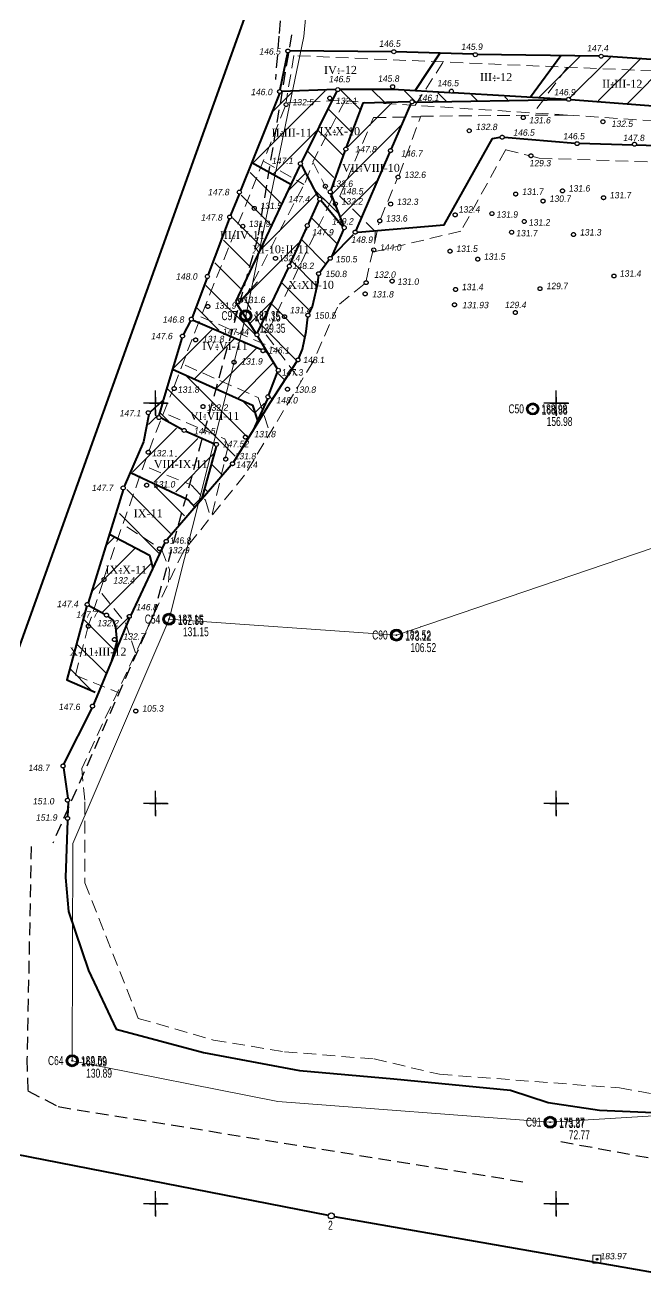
# Model space of a CAD drawing. Header units: millimetres. Extents: x 3232994 to 6468300, y 5635141 to 11269398.
# Drawn here: x 3233335 to 3233645, y 5635162 to 5635789 of the extents above; entities that cross this region are included whole.
import ezdxf
from ezdxf.enums import TextEntityAlignment as Align

# ---------------------------------------------------------------- set-up
doc = ezdxf.new("R2010")
doc.units = ezdxf.units.MM
doc.header["$LTSCALE"] = 2
doc.header["$PDMODE"] = 32
doc.header["$PDSIZE"] = 0.3
doc.linetypes.add('DASHED2', pattern=[9.524999999999999, 6.35, -3.175])
doc.linetypes.add('HIDDEN2', pattern=[4.762499999999999, 3.175, -1.5875])
for name, color, linetype in [('REGION_OBJ', 7, 'Continuous'), ('вдб', 7, 'Continuous'), ('ВЫСОТЫ', 7, 'Continuous'), ('Гірничий відвід', 7, 'Continuous'), ('ИМЕНА', 7, 'Continuous'), ('Контур запасів', 7, 'Continuous'), ('кресты', 7, 'Continuous'), ('н.доб.бровка', 7, 'Continuous'), ('ндб', 7, 'Continuous'), ('ОШИБКИ', 7, 'Continuous'), ('ПИКЕТЫ', 7, 'Continuous'), ('ПРОМЫШЛЕННЫЕ', 7, 'Continuous'), ('ПУНКТЫ', 7, 'Continuous'), ('РЕЛЬЕФ', 7, 'Continuous'), ('ТОКА_СТ', 1, 'Continuous')]:
    doc.layers.add(name, color=color, linetype=linetype)
doc.layers.add('вр.бровка', color=7, linetype='Continuous', lineweight=40)
doc.layers.add('н.бровка', color=7, linetype='HIDDEN2', lineweight=20)
doc.styles.add('grad', font='grad.shx')
doc.styles.add('universw', font='universw.shx', dxfattribs={"oblique": 10})
doc.styles.add('user', font='symeteo.shx', dxfattribs={"height": 2.5})

# ---------------------------------------------------------------- blocks, each defined once
blk = doc.blocks.new('piket')
at = {"layer": 'ПИКЕТЫ', "linetype": 'Continuous'}
h = blk.add_hatch(color=7, dxfattribs=at)
edge = h.paths.add_edge_path()
edge.add_arc((0, 0), 0.3, 0, 360)
at = {"layer": 'ПИКЕТЫ', "color": 7, "linetype": 'Continuous'}
blk.add_circle((0, 0), 0.3, dxfattribs=at)
at = {"layer": 'ВЫСОТЫ', "style": 'universw', "oblique": 6}
blk.add_attdef('H', (1.878690616227686, -0.2266669999808073), '', height=2, dxfattribs=at)
at = {"layer": 'ИМЕНА', "style": 'universw', "oblique": 10}
blk.add_attdef('NAME', text='', height=2, dxfattribs=at).set_placement((0, 2.372062510810792), align=Align.CENTER)
at = {"layer": 'ТОКА_СТ', "style": 'universw', "oblique": 6, "flags": 1}
blk.add_attdef('POINT', text='', height=2, dxfattribs=at).set_placement((0, -2.787347676232457), align=Align.CENTER)
blk = doc.blocks.new('89_1')
h = blk.add_hatch(color=256)
h.paths.add_polyline_path([(-1.5, 0, 1), (1.5, 0, 1)])
h.paths.add_polyline_path([(1.1, 0, -1), (-1.1, 0, -1)], flags=16)
h.paths.add_polyline_path([(0.06219509384926566, 0, -1), (-0.06219509384926566, 0, -1)], flags=0)
for radius in [1.5, 1.1, 0.06219509384926566]:
    blk.add_circle((0, 0), radius)
at = {"color": 7, "linetype": 'Continuous', "style": 'user', "flags": 8}
blk.add_attdef('ddddd', (2.533005898833453, -1.136397414355253), '', height=2.5, dxfattribs=at)
at = {"color": 7, "linetype": 'Continuous', "style": 'grad', "oblique": 10, "width": 0.7}
for tag, p in [('P37', (6.481768247015047, 0.1634773770626978)), ('P4', (6.45010695508315, -2.939076767124341))]:
    blk.add_attdef(tag, text='', height=2.5, dxfattribs=at).set_placement(p, align=Align.CENTER)
blk = doc.blocks.new('POINTINV')
at = {"layer": 'ПУНКТЫ', "color": 0, "linetype": 'Continuous'}
blk.add_point((0, 0), dxfattribs=at)
at = {"layer": 'ВЫСОТЫ', "color": 0, "style": 'grad', "width": 0.7}
blk.add_attdef('POINT_H', (1.6, -0.8), '', height=1.65, dxfattribs=at)
at = {"layer": 'ИМЕНА', "color": 0, "style": 'grad', "width": 0.7}
blk.add_attdef('POINT_NAM', text='', height=1.65, dxfattribs=at).set_placement((-1.6, -0.8), align=Align.RIGHT)
at = {"layer": 'ОШИБКИ', "color": 0, "linetype": 'Continuous', "style": 'grad', "width": 0.7, "flags": 1}
blk.add_attdef('POINT_MX', text='', height=1.65, dxfattribs=at).set_placement((-4.2077, 4.453385), align=Align.RIGHT)
blk.add_attdef('POINT_MY', (2.8923, 4.253385), '', height=1.65, dxfattribs=at)

msp = doc.modelspace()

# ---------------------------------------------------------------- linework, layer by layer
for p, q in [((3233591.611219504, 5635752.874472731), (3233611.951230231, 5635773.214483457)), ((3233606.591734916, 5635752.13953993), (3233627.179889779, 5635772.727694793)), ((3233621.121964776, 5635750.954321578), (3233641.957040518, 5635771.78939732)), ((3233635.647458971, 5635749.764367562), (3233656.734191257, 5635770.851099847)), ((3233492.548930474, 5635756.381162113), (3233502.004430681, 5635746.925661905)), ((3233508.264378686, 5635756.381162114), (3233514.499911689, 5635750.14562911)), ((3233524.308417427, 5635756.052571584), (3233529.871837894, 5635750.489151117)), ((3233541.025620258, 5635755.050816964), (3233545.243764097, 5635750.832673126)), ((3233557.74282309, 5635754.049062344), (3233560.6156903, 5635751.176195134)), ((3233496.099189236, 5635728.081959415), (3233517.972195961, 5635749.95496614)), ((3233574.460025921, 5635753.047307724), (3233575.987616504, 5635751.519717142)), ((3233486.499324147, 5635746.715320229), (3233497.844251906, 5635735.370392468)), ((3233481.216946011, 5635736.282250151), (3233493.597214698, 5635723.901981465)), ((3233488.169772156, 5635704.437094123), (3233522.8098218, 5635739.077143768)), ((3233475.934567877, 5635725.849180074), (3233489.109748113, 5635712.673999839)), ((3233466.925566902, 5635706.766061188), (3233474.809139404, 5635714.649633691)), ((3233492.646677631, 5635693.198551388), (3233510.561015151, 5635711.112888907)), ((3233452.902787771, 5635677.027833845), (3233480.26776868, 5635704.392814754)), ((3233480.274773288, 5635705.793526451), (3233484.622281529, 5635701.446018211)), ((3233483.687678724, 5635702.380621015), (3233491.031495833, 5635695.036803906)), ((3233478.188170872, 5635692.164680655), (3233490.404201327, 5635679.9486502)), ((3233440.957027392, 5635649.366625254), (3233471.623894947, 5635680.033492809)), ((3233473.210670283, 5635681.426733032), (3233484.96911668, 5635669.668286636)), ((3233468.214452435, 5635670.707502669), (3233480.622733325, 5635658.299221778)), ((3233463.218234588, 5635659.988272304), (3233477.175199784, 5635646.031307108)), ((3233447.114271223, 5635639.808420872), (3233458.07606591, 5635650.77021556)), ((3233458.222016741, 5635649.26904194), (3233474.491578335, 5635632.999480344)), ((3233408.980453739, 5635617.390051601), (3233428.460036037, 5635636.869633898)), ((3233453.225798893, 5635638.549811576), (3233470.653109646, 5635621.122500822)), ((3233419.450172154, 5635612.144321804), (3233439.374471954, 5635632.068621604)), ((3233430.352564124, 5635607.331265562), (3233450.288907872, 5635627.267609309)), ((3233441.254956094, 5635602.51820932), (3233458.651511948, 5635619.914765174)), ((3233445.827875937, 5635583.085941684), (3233414.940949913, 5635613.972867708)), ((3233461.235393337, 5635614.824768919), (3233464.423798639, 5635611.636363617)), ((3233439.742897707, 5635573.455471702), (3233405.85942147, 5635607.33894794)), ((3233456.630624399, 5635603.714089645), (3233458.194487632, 5635602.150226412)), ((3233449.181382281, 5635595.447883552), (3233444.212131939, 5635600.417133894)), ((3233449.940741024, 5635595.488546038), (3233454.42278728, 5635599.970592294)), ((3233406.522593412, 5635590.960327785), (3233402.32450964, 5635595.158411557)), ((3233433.256130362, 5635564.226790835), (3233428.025492375, 5635569.457428822)), ((3233426.101134079, 5635555.666338907), (3233424.614854075, 5635557.15261891)), ((3233375.365011716, 5635528.770540837), (3233379.750775901, 5635533.156305021)), ((3233368.397637682, 5635506.08771859), (3233390.036246069, 5635527.726326977)), ((3233373.538192357, 5635495.512825053), (3233398.026881546, 5635520.001514242)), ((3233380.450859256, 5635486.71004374), (3233386.942686588, 5635493.201871072)), ((3233380.271352374, 5635478.672812753), (3233381.35246911, 5635479.753929489))]:
    msp.add_line(p, q)
at = {"color": 7}
for p, q in [((3233448.629508552, 5635719.900899261), (3233484.79950112, 5635756.070891829)), ((3233458.463149338, 5635745.449988258), (3233468.336036639, 5635755.322875559)), ((3233458.801796219, 5635714.357738717), (3233480.304873987, 5635735.860816484)), ((3233447.238480947, 5635715.256646475), (3233462.765602075, 5635699.729525345)), ((3233442.825439768, 5635703.954239441), (3233457.673571439, 5635689.10610777)), ((3233438.41239859, 5635692.651832408), (3233452.581540802, 5635678.482690195)), ((3233433.999357411, 5635681.349425375), (3233447.489510166, 5635667.85927262)), ((3233429.586316232, 5635670.047018342), (3233442.397479529, 5635657.235855045)), ((3233425.173275054, 5635658.744611309), (3233449.549607596, 5635634.368278766)), ((3233420.760233874, 5635647.442204276), (3233431.729034766, 5635636.473403385)), ((3233396.590749556, 5635589.284899207), (3233401.100213804, 5635593.794363455)), ((3233388.473502227, 5635565.452203665), (3233410.521603372, 5635587.50030481)), ((3233399.309789448, 5635560.573042674), (3233421.118719066, 5635582.381972292)), ((3233410.146076668, 5635555.693881682), (3233429.400045705, 5635574.947850719)), ((3233385.709591951, 5635556.769260503), (3233407.550801434, 5635534.928051022)), ((3233399.394819626, 5635558.799481042), (3233414.586927579, 5635543.607373089)), ((3233419.321941693, 5635549.154298496), (3233422.676424818, 5635552.50878162)), ((3233382.004746862, 5635544.758657381), (3233401.758024408, 5635525.005379834)), ((3233364.031010482, 5635492.012876807), (3233379.382522251, 5635476.661365038)), ((3233360.661883896, 5635479.666555182), (3233375.337712171, 5635464.990726907)), ((3233357.29275731, 5635467.320233556), (3233367.962590183, 5635456.650400683))]:
    msp.add_line(p, q, dxfattribs=at)
at = {"color": 2}
msp.add_line((3233442.48, 5635651.19), (3233450.984958054, 5635660.611971165), dxfattribs=at)
at = {"color": 2, "linetype": 'HIDDEN2'}
for points in [[(3233602.375648825, 5635231.021410869), (3233766.66577552, 5635200.8624151), (3233779.211302971, 5635204.655408761), (3233787.47167013, 5635209.706130807), (3233795.1493393, 5635216.019922859), (3233804.272374034, 5635226.085088466), (3233869.012179798, 5635336.621853119), (3233896.094089394, 5635420.272475644), (3233922.338257739, 5635666.601840856), (3233987.105051456, 5635841.68919779), (3233945.425091658, 5636045.669291609), (3233869.24410299, 5636201.063403237), (3233677.161131218, 5636164.927100517), (3233523.852669416, 5636171.205318596), (3233479.299935165, 5636035.139182699), (3233471.270768696, 5635904.960177145), (3233461.688583841, 5635783.25453514), (3233459.871129666, 5635761.663494068)], [(3233467.943593072, 5635784.061265829), (3233451.107125312, 5635682.927973899), (3233398.989070977, 5635494.140517022), (3233348.713397142, 5635380.09430958)], [(3233337.965527757, 5635378.53886696), (3233335.874245264, 5635272.377999993), (3233336.287877748, 5635256.37028476), (3233351.489323128, 5635248.474483618), (3233583.973538398, 5635210.893532705)]]:
    msp.add_lwpolyline(points, dxfattribs=at)
at = {"color": 7, "linetype": 'Continuous', "lineweight": 40}
for points in [[(3233527.059768652, 5635750.60310835), (3233503.548958563, 5635749.791139769), (3233495.263001529, 5635727.891530455)], [(3233494.57878506, 5635726.024586761), (3233487.599672725, 5635706.435282679)], [(3233472.169383043, 5635718.670974133), (3233440.000236942, 5635650.649578448)], [(3233448.17642983, 5635720.228371582), (3233467.663571038, 5635709.457526562)], [(3233487.629975804, 5635704.547686), (3233493.897124384, 5635688.595985461)], [(3233482.803785649, 5635701.224257729), (3233493.457881724, 5635688.3544012)], [(3233439.921949537, 5635650.484040373), (3233450.057930493, 5635634.882915499)], [(3233418.810835556, 5635641.500963342), (3233452.945537025, 5635626.778442127)], [(3233454.668507323, 5635625.877095235), (3233456.183895055, 5635624.943587757)], [(3233408.600134614, 5635617.004615747), (3233448.522145086, 5635598.939485784), (3233450.961104914, 5635591.237813721)], [(3233403.860197671, 5635601.171433544), (3233401.644921552, 5635593.771573411)], [(3233402.732609387, 5635592.739068443), (3233413.447224651, 5635586.784503689)], [(3233415.261302234, 5635585.906524193), (3233429.465990719, 5635579.702001187)], [(3233387.548169748, 5635565.368944706), (3233416.228167537, 5635551.904016363), (3233419.769700653, 5635547.79750827)], [(3233377.144775144, 5635534.584340176), (3233397.11878617, 5635524.099513465), (3233398.681013334, 5635517.518693864)]]:
    msp.add_lwpolyline(points, dxfattribs=at)
at = {"color": 7, "linetype": 'HIDDEN2', "lineweight": 20}
for points in [[(3233509.550031439, 5635680.65911945), (3233509.637416944, 5635685.809475756), (3233492.139551767, 5635703.426861926), (3233508.826457878, 5635742.653193462), (3233532.405157986, 5635743.052713903)], [(3233453.962949378, 5635720.813685493), (3233474.152473586, 5635709.282912366)], [(3233474.830934364, 5635710.237833748), (3233478.50997266, 5635719.899076827)], [(3233473.542947157, 5635708.110038416), (3233445.241263187, 5635653.650861048)], [(3233444.480612754, 5635652.187188538), (3233454.922662384, 5635634.887019848)], [(3233422.696107661, 5635643.150681197), (3233461.23032088, 5635626.50219763)], [(3233414.786493334, 5635618.911363639), (3233451.343126751, 5635602.804369757), (3233457.115100309, 5635585.254822293)], [(3233406.540303809, 5635594.115174771), (3233434.56993871, 5635582.149242979), (3233436.364453592, 5635578.561559787), (3233427.983999685, 5635543.248077167)], [(3233396.861340965, 5635567.589226338), (3233417.95617286, 5635559.014247), (3233424.987825291, 5635551.423192112), (3233427.519139911, 5635543.269942716)], [(3233385.739908735, 5635538.13739602), (3233401.417080729, 5635528.01676341)], [(3233403.000310912, 5635526.994685511), (3233403.020839766, 5635526.981432802), (3233406.980956465, 5635516.905138583), (3233406.429700195, 5635509.888971291)]]:
    msp.add_lwpolyline(points, dxfattribs=at)
at = {"layer": 'REGION_OBJ', "color": 30, "linetype": 'Continuous'}
msp.add_lwpolyline([(3233460.57, 5635637.11), (3233460.57, 5635637.11)], dxfattribs=at)
at = {"layer": 'вдб', "color": 7, "linetype": 'Continuous', "lineweight": 40}
for p, q in [((3233475.49785836, 5635687.721417928), (3233475.065501582, 5635686.512603889)), ((3233475.874702027, 5635688.775024438), (3233475.862772679, 5635688.741671514))]:
    msp.add_line(p, q, dxfattribs=at)
for points in [[(3233465.941271681, 5635774.960007353), (3233462.133742696, 5635756.597753391)], [(3233518.037188853, 5635775.499880545), (3233467.109430367, 5635776.015798687)], [(3233558.738101115, 5635774.285796855), (3233520.048777564, 5635775.469003901)], [(3233541.948663404, 5635774.797107093), (3233529.628244508, 5635756.228083129)], [(3233621.536182027, 5635773.416480267), (3233560.707477718, 5635774.238138924)], [(3233602.475745415, 5635773.58416766), (3233587.184396806, 5635752.868600485)], [(3233678.976609523, 5635769.447370118), (3233623.547948962, 5635773.331703789)], [(3233461.925529431, 5635754.674037181), (3233442.460411538, 5635706.247442559)], [(3233490.039257102, 5635756.728757723), (3233463.000901527, 5635755.656270566)], [(3233473.064317315, 5635720.418750991), (3233490.589001397, 5635755.733469485)], [(3233492.025231753, 5635756.858276509), (3233518.530594823, 5635756.91181256), (3233547.005725497, 5635755.231385163)], [(3233548.498754877, 5635755.143275735), (3233605.370066764, 5635751.787080053)], [(3233607.345903347, 5635751.692685051), (3233665.855671919, 5635747.269526798)], [(3233568.37121266, 5635732.179561375), (3233572.175804504, 5635732.835326487)], [(3233481.471643498, 5635702.819126178), (3233473.072957146, 5635718.886251123)], [(3233441.726464938, 5635704.421482156), (3233437.489833298, 5635693.881312601)], [(3233476.414272426, 5635689.475359738), (3233481.65003033, 5635700.97640339)], [(3233436.776876008, 5635692.042117643), (3233426.310968089, 5635664.194755629)], [(3233467.289201696, 5635669.430919427), (3233475.604190659, 5635687.695906613)], [(3233493.86513499, 5635686.732942737), (3233487.951062942, 5635673.077061482)], [(3233450.983464876, 5635635.10131513), (3233466.47187516, 5635667.665219715)], [(3233425.601843101, 5635662.307937933), (3233418.287743399, 5635642.846809116)], [(3233417.465114686, 5635641.051506573), (3233413.955304223, 5635634.382145246)], [(3233413.241069723, 5635632.50709438), (3233403.92671922, 5635601.393640677)], [(3233460.833861155, 5635617.262058595), (3233451.196237404, 5635633.256437524)], [(3233456.556694189, 5635604.068504297), (3233460.988592012, 5635615.45940584)], [(3233403.92671922, 5635601.393640677), (3233397.361183359, 5635595.492021023)], [(3233455.963728428, 5635602.112343887), (3233448.607110995, 5635586.218848617)], [(3233396.655525392, 5635594.233710215), (3233393.966618549, 5635580.66890686), (3233384.472926708, 5635558.411197131)], [(3233430.387278223, 5635578.370778047), (3233423.003566833, 5635551.816605643)], [(3233383.876410489, 5635556.587061138), (3233366.496579756, 5635500.14563508)], [(3233365.728510466, 5635498.831464259), (3233355.710390018, 5635461.76857463), (3233369.831561014, 5635455.652116371)], [(3233366.822217787, 5635498.879131932), (3233374.705681472, 5635494.557765523)], [(3233376.333741591, 5635493.450185477), (3233378.917924293, 5635491.362527108), (3233380.124142233, 5635488.116459054), (3233380.667247534, 5635480.934693201), (3233377.839237661, 5635470.639422203)]]:
    msp.add_lwpolyline(points, dxfattribs=at)
at = {"layer": 'вр.бровка', "color": 7, "linetype": 'Continuous', "lineweight": 40}
for p, q in [((3233487.875493997, 5635673.138737615), (3233498.91, 5635684.22)), ((3233482.061294264, 5635665.457788395), (3233486.577775905, 5635671.656364335)), ((3233478.492439815, 5635648.341512674), (3233481.29680636, 5635660.671247638)), ((3233481.29680636, 5635660.671247638), (3233481.434681214, 5635663.67325498)), ((3233476.696366731, 5635644.775623272), (3233478.492439815, 5635648.341512674)), ((3233475.2798775, 5635635.709023488), (3233476.112097417, 5635642.957309601)), ((3233473.448114726, 5635627.025548144), (3233475.2798775, 5635635.709023488)), ((3233471.584224386, 5635622.481654774), (3233473.448114726, 5635627.025548144)), ((3233455.935386577, 5635598.073846868), (3233470.640075904, 5635620.753038568))]:
    msp.add_line(p, q, dxfattribs=at)
for points in [[(3233517.865916677, 5635726.998376268), (3233527.64172295, 5635749.641029605)], [(3233529.046627403, 5635750.414551365), (3233605.156564204, 5635751.626085294)], [(3233501.017893163, 5635685.480191521), (3233544.232407312, 5635689.071856459), (3233568.37121266, 5635732.179561375)], [(3233609.554509931, 5635729.745964571), (3233574.110329763, 5635732.635146996)], [(3233638.318951477, 5635728.887828739), (3233611.525838276, 5635729.63886443)], [(3233655.276937673, 5635728.467199165), (3233644.984790219, 5635728.700979128), (3233640.047781819, 5635728.839368029)], [(3233500.143197266, 5635686.301508236), (3233517.084361597, 5635725.197255559)], [(3233455.935240246, 5635598.074766666), (3233438.974882376, 5635570.571115767)], [(3233437.779890199, 5635569.020518841), (3233405.818224791, 5635531.846931854)], [(3233404.554308848, 5635529.958459031), (3233387.653762324, 5635494.109152414)], [(3233386.903249925, 5635492.42783067), (3233369.022111637, 5635449.366307645)], [(3233368.234418353, 5635447.628389983), (3233354.125193873, 5635419.663785743)], [(3233354.13360217, 5635417.752654468), (3233356.261149991, 5635402.574232269)], [(3233356.387309927, 5635400.661232889), (3233356.139001693, 5635393.508158688)], [(3233356.070413788, 5635391.532330637), (3233355.078878454, 5635362.968937131), (3233356.539829356, 5635345.997222636), (3233366.579981293, 5635316.495822097), (3233380.474556883, 5635287.152712105), (3233424.054411422, 5635275.607395395), (3233471.923866477, 5635266.560101367), (3233518.985135928, 5635262.419814269), (3233577.298835723, 5635256.731247767), (3233596.073609005, 5635250.478771194), (3233621.655791804, 5635246.783676257), (3233671.607878996, 5635244.478570179), (3233707.416718103, 5635239.883197761), (3233718.421497733, 5635235.623155291)]]:
    msp.add_lwpolyline(points, dxfattribs=at)
at = {"layer": 'Гірничий відвід', "color": 7, "linetype": 'Continuous', "lineweight": 40}
for points in [[(3233289.931168297, 5635360.717728982), (3233466.872831703, 5635855.060271019)], [(3233299.657908609, 5635230.691628427), (3233486.328091391, 5635194.191371573)], [(3233489.293220651, 5635193.641260635), (3233670.007779349, 5635161.915739366)]]:
    msp.add_lwpolyline(points, dxfattribs=at)
at = {"layer": 'ИМЕНА', "color": 7, "linetype": 'Continuous'}
msp.add_circle((3233487.808, 5635193.902000001), 1.507934149330483, dxfattribs=at)
at = {"layer": 'Контур запасів', "color": 5, "lineweight": 15}
msp.add_lwpolyline([(3233358.467378192, 5635271.450762753), (3233358.82819023, 5635380.033725357), (3233406.88317959, 5635492.016476116), (3233445.079300258, 5635643.62685739), (3233474.096214982, 5635783.183553406), (3233485.442681569, 5635905.91316383), (3233500.559733836, 5636033.67686909), (3233531.115459663, 5636161.136550733), (3233677.57, 5636160.94), (3233863.616122911, 5636186.104652562), (3233938.344098662, 5636043.123616498)], dxfattribs=at)
at = {"layer": 'Контур запасів', "color": 5, "linetype": 'Continuous', "lineweight": 15}
for points in [[(3233904.818137594, 5635671.799094875), (3233892.0233493, 5635420.863450372), (3233850.766776215, 5635332.581951497), (3233782.315924779, 5635239.745182717), (3233681.438426465, 5635245.908236194), (3233597.073182608, 5635240.683295753), (3233461.145413111, 5635251.016224787), (3233358.467378192, 5635271.450762753)], [(3233406.759092812, 5635492.025158883), (3233520.327161773, 5635484.078421276), (3233736.060716284, 5635557.437375668), (3233892.0233493, 5635420.863450372)]]:
    msp.add_lwpolyline(points, dxfattribs=at)
at = {"layer": 'кресты'}
for p, q in [((3233399.999982631, 5635600.31761435), (3233400.000898979, 5635606.325601421)), ((3233599.999982631, 5635600.31761435), (3233600.000898979, 5635606.325601421)), ((3233400, 5635600), (3233393.992012929, 5635600.000916348)), ((3233399.999083652, 5635593.992012929), (3233400, 5635600)), ((3233406.007987071, 5635599.999083652), (3233400, 5635600)), ((3233600, 5635600), (3233593.992012929, 5635600.000916348)), ((3233599.999083652, 5635593.992012929), (3233600, 5635600)), ((3233606.007987071, 5635599.999083652), (3233600, 5635600)), ((3233399.999982631, 5635400.31761435), (3233400.000898979, 5635406.325601421)), ((3233599.999982631, 5635400.31761435), (3233600.000898979, 5635406.325601421)), ((3233400, 5635400), (3233393.992012929, 5635400.000916348)), ((3233399.999083652, 5635393.992012929), (3233400, 5635400)), ((3233406.007987071, 5635399.999083652), (3233400, 5635400)), ((3233600, 5635400), (3233593.992012929, 5635400.000916348)), ((3233599.999083652, 5635393.992012929), (3233600, 5635400)), ((3233606.007987071, 5635399.999083652), (3233600, 5635400)), ((3233399.999982631, 5635200.31761435), (3233400.000898979, 5635206.325601421)), ((3233599.999982631, 5635200.31761435), (3233600.000898979, 5635206.325601421)), ((3233400, 5635200), (3233393.992012929, 5635200.000916348)), ((3233399.999083652, 5635193.992012929), (3233400, 5635200)), ((3233406.007987071, 5635199.999083652), (3233400, 5635200)), ((3233600, 5635200), (3233593.992012929, 5635200.000916348)), ((3233599.999083652, 5635193.992012929), (3233600, 5635200)), ((3233606.007987071, 5635199.999083652), (3233600, 5635200))]:
    msp.add_line(p, q, dxfattribs=at)
at = {"layer": 'кресты', "linetype": 'Continuous'}
for p, q in [((3233397, 5635600), (3233403, 5635600)), ((3233400, 5635597), (3233400, 5635603)), ((3233400, 5635397), (3233400, 5635403)), ((3233600, 5635397), (3233600, 5635403)), ((3233397, 5635400), (3233403, 5635400)), ((3233597, 5635400), (3233603, 5635400)), ((3233400, 5635197), (3233400, 5635203)), ((3233600, 5635197), (3233600, 5635203)), ((3233397, 5635200), (3233403, 5635200)), ((3233597, 5635200), (3233603, 5635200))]:
    msp.add_line(p, q, dxfattribs=at)
at = {"layer": 'кресты', "color": 7, "linetype": 'Continuous'}
for p, q in [((3233397, 5635600), (3233403, 5635600)), ((3233397, 5635600), (3233400, 5635600)), ((3233400, 5635597), (3233400, 5635603)), ((3233400, 5635603), (3233400, 5635600)), ((3233403.325601422, 5635599.999101021), (3233406.325601422, 5635599.999101021)), ((3233597, 5635600), (3233603, 5635600)), ((3233597, 5635600), (3233600, 5635600)), ((3233600, 5635597), (3233600, 5635603)), ((3233600, 5635603), (3233600, 5635600)), ((3233603.325601422, 5635599.999101021), (3233606.325601422, 5635599.999101021)), ((3233399.999101021, 5635596.674398579), (3233399.999101021, 5635593.674398579)), ((3233599.999101021, 5635596.674398579), (3233599.999101021, 5635593.674398579)), ((3233400, 5635397), (3233400, 5635403)), ((3233400, 5635403), (3233400, 5635400)), ((3233600, 5635397), (3233600, 5635403)), ((3233600, 5635403), (3233600, 5635400)), ((3233397, 5635400), (3233403, 5635400)), ((3233397, 5635400), (3233400, 5635400)), ((3233399.999101021, 5635396.674398579), (3233399.999101021, 5635393.674398579)), ((3233403.325601422, 5635399.999101021), (3233406.325601422, 5635399.999101021)), ((3233597, 5635400), (3233603, 5635400)), ((3233597, 5635400), (3233600, 5635400)), ((3233599.999101021, 5635396.674398579), (3233599.999101021, 5635393.674398579)), ((3233603.325601422, 5635399.999101021), (3233606.325601422, 5635399.999101021)), ((3233400, 5635197), (3233400, 5635203)), ((3233400, 5635203), (3233400, 5635200)), ((3233600, 5635197), (3233600, 5635203)), ((3233600, 5635203), (3233600, 5635200)), ((3233397, 5635200), (3233403, 5635200)), ((3233397, 5635200), (3233400, 5635200)), ((3233399.999101021, 5635196.674398579), (3233399.999101021, 5635193.674398579)), ((3233403.325601422, 5635199.999101021), (3233406.325601422, 5635199.999101021)), ((3233597, 5635200), (3233603, 5635200)), ((3233597, 5635200), (3233600, 5635200)), ((3233599.999101021, 5635196.674398579), (3233599.999101021, 5635193.674398579)), ((3233603.325601422, 5635199.999101021), (3233606.325601422, 5635199.999101021))]:
    msp.add_line(p, q, dxfattribs=at)
at = {"layer": 'кресты', "color": 5, "linetype": 'Continuous'}
for p, q in [((3233597, 5635600), (3233603, 5635600)), ((3233600, 5635597), (3233600, 5635603))]:
    msp.add_line(p, q, dxfattribs=at)
at = {"layer": 'кресты', "color": 7, "linetype": 'Continuous', "lineweight": 40}
msp.add_line((3233518.492445914, 5635486.451987731), (3233518.438375779, 5635486.128656963), dxfattribs=at)
at = {"layer": 'кресты', "color": 7, "linetype": 'DASHED2', "lineweight": 20}
for p, q in [((3233618.463170447, 5635174.220927491, 183.97), (3233622.463170447, 5635174.220927492, 183.97)), ((3233622.463170447, 5635173.288664734, 183.97), (3233622.463170447, 5635174.220927491, 183.97)), ((3233622.463170447, 5635173.288664734, 183.97), (3233622.463170447, 5635170.220927491, 183.97))]:
    msp.add_line(p, q, dxfattribs=at)
at = {"layer": 'кресты', "color": 7, "linetype": 'DASHED2', "lineweight": 20, "elevation": 183.97}
msp.add_lwpolyline([(3233622.463170447, 5635170.220927491), (3233618.463170447, 5635170.220927491), (3233618.463170447, 5635174.220927491)], dxfattribs=at)
at = {"layer": 'кресты', "color": 7, "linetype": 'DASHED2', "lineweight": 20}
msp.add_point((3233620.463170447, 5635172.220927491, 183.97), dxfattribs=at)
at = {"layer": 'н.бровка', "color": 7, "linetype": 'HIDDEN2', "lineweight": 20}
for p, q in [((3233574.893057344, 5635726.598005328), (3233586.513814267, 5635723.638545787)), ((3233588.390896763, 5635723.160508965), (3233591.65967224, 5635722.328049527)), ((3233591.65967224, 5635722.328049527), (3233679.070794484, 5635719.44799165))]:
    msp.add_line(p, q, dxfattribs=at)
for points in [[(3233574.910613634, 5635726.629953617), (3233552.507352861, 5635685.861324675), (3233508.149998983, 5635675.367544327)], [(3233512.36228164, 5635691.962454241), (3233520.626963122, 5635712.001404447)], [(3233505.140281349, 5635661.167695141), (3233511.686945118, 5635690.104437294)], [(3233491.837462188, 5635649.410510777), (3233504.400135373, 5635659.605568955)], [(3233490.854060067, 5635648.00074495), (3233478.762360056, 5635620.754984695), (3233444.476639974, 5635563.973197843), (3233413.952091361, 5635526.018092824), (3233363.222902626, 5635417.455511063), (3233364.808189774, 5635400.839950297), (3233364.808189774, 5635360.362089699), (3233391.41614661, 5635292.57416331), (3233429.027861297, 5635281.780726695), (3233464.370439478, 5635275.89429701), (3233509.193656485, 5635272.298133665), (3233541.894089419, 5635264.640828495), (3233631.633775618, 5635257.824441851), (3233654.01430006, 5635253.812765822), (3233687.149909858, 5635252.417830384), (3233723.05200115, 5635243.311177401), (3233736.635736123, 5635233.26962088), (3233774.544318559, 5635220.777623983)], [(3233409.289712959, 5635608.240992487), (3233422.555926968, 5635642.921657557)], [(3233396.797700232, 5635576.365410805), (3233408.649369093, 5635606.592786199)], [(3233374.342780911, 5635512.817270337), (3233396.101693812, 5635574.515610369)]]:
    msp.add_lwpolyline(points, dxfattribs=at)
at = {"layer": 'н.доб.бровка', "color": 7, "linetype": 'HIDDEN2', "lineweight": 20}
for points in [[(3233605.771160908, 5635743.897152595), (3233494.565756611, 5635751.010166746), (3233478.642003267, 5635720.626178453), (3233488.051482395, 5635701.817046549), (3233455.365404707, 5635634.163479245), (3233472.704317491, 5635610.722047341)], [(3233373.268425322, 5635504.803162058), (3233384.987762441, 5635490.287481419), (3233390.083120954, 5635475.007861829)]]:
    msp.add_lwpolyline(points, dxfattribs=at)
at = {"layer": 'ндб', "color": 7, "linetype": 'HIDDEN2', "lineweight": 20}
for points in [[(3233734.378938304, 5635762.33926315), (3233469.151375393, 5635773.621003131), (3233465.216510225, 5635750.28047014)], [(3233543.548628881, 5635770.226439086), (3233529.704324654, 5635748.819329797)], [(3233605.509821651, 5635767.620768041), (3233588.945652193, 5635745.095439102)], [(3233464.841995731, 5635748.260258787), (3233423.370316465, 5635644.832121685)], [(3233491.702579369, 5635751.166933465), (3233465.822723703, 5635750.013583636)], [(3233521.642261176, 5635713.850389061), (3233532.505440554, 5635743.324804602), (3233605.418549891, 5635743.942454769), (3233664.211847149, 5635739.978269318)], [(3233605.104495657, 5635743.939794402), (3233605.418549891, 5635743.942454769), (3233664.211847149, 5635739.978269318)], [(3233373.927219449, 5635510.885739988), (3233366.462286277, 5635488.627119605), (3233360.013705509, 5635464.010726709), (3233381.357105986, 5635455.410439501)]]:
    msp.add_lwpolyline(points, dxfattribs=at)
at = {"layer": 'ПИКЕТЫ', "linetype": 'HIDDEN2'}
for centre in [(3233466.124481529, 5635775.931436858), (3233462.01234962, 5635755.658772367), (3233573.143157007, 5635732.839641477), (3233610.537283261, 5635729.639204497), (3233639.196788171, 5635729.342409723), (3233517.368452889, 5635726.144109967), (3233587.501250168, 5635723.591519486), (3233579.852808784, 5635704.456990345), (3233603.227691574, 5635706.029813126), (3233593.534301498, 5635700.958936167), (3233623.759440663, 5635702.619900968), (3233437.070775812, 5635692.985973584), (3233512.012557903, 5635691.037827591), (3233549.663950298, 5635694.056905749), (3233499.722603213, 5635685.406890008), (3233608.734407682, 5635684.194978014), (3233487.288978523, 5635672.342973371), (3233547.094713281, 5635675.894617501), (3233560.927120749, 5635671.917567528), (3233481.476258981, 5635664.660935303), (3233505.203819596, 5635660.181184106), (3233518.186535878, 5635660.970786947), (3233628.939047803, 5635663.508382264), (3233504.727137151, 5635654.574859566), (3233549.861194775, 5635656.771140893), (3233592.011182474, 5635657.176760418), (3233426.144097122, 5635648.292119068), (3233549.332765725, 5635649.118782303), (3233417.919874715, 5635641.929250527), (3233464.465062645, 5635643.19056186), (3233476.160884426, 5635643.944660076), (3233579.70189403, 5635645.255503662), (3233420.061468224, 5635631.571876051), (3233453.724130546, 5635626.16931713), (3233471.18743455, 5635621.576227274), (3233439.254307078, 5635620.417782013), (3233409.381772906, 5635607.256733325), (3233465.958549946, 5635606.935704693), (3233423.761681363, 5635598.249583668), (3233444.961275813, 5635583.004304567), (3233396.425032091, 5635575.449791021), (3233435.097484841, 5635572.016371317), (3233438.487001617, 5635569.711340507), (3233395.600787934, 5635558.970860663), (3233402.04650574, 5635527.254487025), (3233405.413559943, 5635530.944996439), (3233374.32912376, 5635511.828809607), (3233365.941321048, 5635499.327754343), (3233375.569746647, 5635494.07752339), (3233386.949627278, 5635493.415297263), (3233366.528744228, 5635488.555164873), (3233379.557080311, 5635481.837811871), (3233368.578946799, 5635448.584446644), (3233390.182369698, 5635446.145782919), (3233353.876185603, 5635418.70710606), (3233356.083153986, 5635401.601833917), (3233356.114238048, 5635392.519913832)]:
    msp.add_circle(centre, 0.9885550730003343, dxfattribs=at)
at = {"layer": 'ПИКЕТЫ', "color": 7}
for centre in [(3233519.043961509, 5635775.548177701), (3233559.717615127, 5635774.048149854), (3233622.540035153, 5635773.325911515), (3233491.042678559, 5635756.6335255), (3233518.425429919, 5635758.088603038), (3233547.79205219, 5635755.861951676), (3233465.259706768, 5635749.177559876), (3233487.049486935, 5635752.365904877), (3233487.049486935, 5635752.365904877), (3233528.065342169, 5635750.534219332), (3233606.342595681, 5635751.78910871), (3233606.342595681, 5635751.78910871), (3233583.622497868, 5635742.646531307), (3233583.622497868, 5635742.646531307), (3233623.415119742, 5635740.572545083), (3233556.664759967, 5635736.063311041), (3233556.664759967, 5635736.063311041), (3233495.076642668, 5635726.900977997), (3233472.413845244, 5635719.648809512), (3233521.164941363, 5635712.918833083), (3233441.890746725, 5635705.415934413), (3233484.877559541, 5635708.360861906), (3233487.261402801, 5635705.485810586), (3233449.372150676, 5635697.304439674), (3233482.067644395, 5635701.89374863), (3233489.870202974, 5635699.549425989), (3233517.43629076, 5635699.436925231), (3233567.991523393, 5635694.684220606), (3233584.118992811, 5635690.72616156), (3233443.625090882, 5635688.334377473), (3233475.785828468, 5635688.687335634), (3233494.265697386, 5635687.657860875), (3233577.838724648, 5635685.374522202), (3233459.945793616, 5635672.304610685), (3233508.99841505, 5635676.546377774), (3233466.883024603, 5635668.431361827), (3233425.943537417, 5635663.256183044), (3233442.528004916, 5635651.389079526), (3233450.700371143, 5635634.13395701), (3233413.507405128, 5635633.479199955), (3233461.354063255, 5635616.398743142), (3233456.191222946, 5635603.129166995), (3233396.394329642, 5635595.207209356), (3233401.725061436, 5635592.766833945), (3233414.344596242, 5635586.325539612), (3233430.42048097, 5635579.378161477), (3233383.881563188, 5635557.594978419)]:
    msp.add_circle(centre, 1.007930452215275, dxfattribs=at)
at = {"layer": 'РЕЛЬЕФ', "color": 7, "linetype": 'Continuous', "lineweight": 20}
msp.add_line((3233532.302508553, 5635488.150569071), (3233532.252832024, 5635488.154972251), dxfattribs=at)

# ---------------------------------------------------------------- block references
at = {"layer": 'ПИКЕТЫ', "color": 4}
ref = msp.add_blockref('piket', (3233620.48, 5635172.2, 183.97), dxfattribs=dict(at, xscale=1.6, yscale=1.6, zscale=1.6))
ref.add_attrib('H', '183.97', (3233622.08, 5635172.2, -110.382), dxfattribs={"layer": 'ВЫСОТЫ', "height": 3.200000000000001, "style": 'universw', "oblique": 6})
ref = msp.add_blockref('piket', (3233620.48, 5635172.2, 183.97), dxfattribs=dict(at, xscale=1.6, yscale=1.6, zscale=1.6))
ref.add_attrib('H', '183.97', (3233622.08, 5635172.2, -110.382), dxfattribs={"layer": 'ВЫСОТЫ', "height": 3.200000000000001, "style": 'universw', "oblique": 6})
ref = msp.add_blockref('piket', (3233620.48, 5635172.2, 183.97), dxfattribs=dict(at, xscale=1.6, yscale=1.6, zscale=1.6))
ref.add_attrib('H', '183.97', (3233622.08, 5635172.2, -110.382), dxfattribs={"layer": 'ВЫСОТЫ', "height": 3.200000000000001, "style": 'universw', "oblique": 6})
ref = msp.add_blockref('piket', (3233620.48, 5635172.2, 183.97), dxfattribs=dict(at, xscale=1.6, yscale=1.6, zscale=1.6))
ref.add_attrib('H', '183.97', (3233622.08, 5635172.2, -110.382), dxfattribs={"layer": 'ВЫСОТЫ', "height": 3.200000000000001, "style": 'universw', "oblique": 6})
ref = msp.add_blockref('piket', (3233620.48, 5635172.2, 183.97), dxfattribs=dict(at, xscale=1.6, yscale=1.6, zscale=1.6))
ref.add_attrib('H', '183.97', (3233622.08, 5635172.2, -110.382), dxfattribs={"layer": 'ВЫСОТЫ', "height": 3.200000000000001, "style": 'universw', "oblique": 6})
ref = msp.add_blockref('piket', (3233620.48, 5635172.2, 183.97), dxfattribs=dict(at, xscale=1.6, yscale=1.6, zscale=1.6))
ref.add_attrib('H', '183.97', (3233622.08, 5635172.2, -110.382), dxfattribs={"layer": 'ВЫСОТЫ', "height": 3.200000000000001, "style": 'universw', "oblique": 6})
ref = msp.add_blockref('piket', (3233620.48, 5635172.2, 183.97), dxfattribs=dict(at, xscale=1.6, yscale=1.6, zscale=1.6))
ref.add_attrib('H', '183.97', (3233622.08, 5635172.2, -110.382), dxfattribs={"layer": 'ВЫСОТЫ', "height": 3.200000000000001, "style": 'universw', "oblique": 6})
ref = msp.add_blockref('piket', (3233620.48, 5635172.2, 183.97), dxfattribs=dict(at, xscale=1.6, yscale=1.6, zscale=1.6))
ref.add_attrib('H', '183.97', (3233622.08, 5635172.2, -110.382), dxfattribs={"layer": 'ВЫСОТЫ', "height": 3.200000000000001, "style": 'universw', "oblique": 6})
at = {"layer": 'ПРОМЫШЛЕННЫЕ', "color": 7, "linetype": 'Continuous', "yscale": 2, "zscale": 2, "rotation": 353.291126940981}
for p, xscale in [((3233445.079300258, 5635643.62685739), 2), ((3233445.079300258, 5635643.62685739), 1.999999999985556), ((3233588.353121178, 5635597.075162148), 2), ((3233406.759092812, 5635492.025158883), 2), ((3233406.759092812, 5635492.025158883), 1.999999999985556), ((3233520.327161773, 5635484.078421276), 2), ((3233358.467378192, 5635271.450762753), 2), ((3233597.073182608, 5635240.683295753), 2)]:
    msp.add_blockref('89_1', p, dxfattribs=dict(at, xscale=xscale))
at = {"layer": 'ПУНКТЫ', "color": 7, "linetype": 'Continuous', "zscale": 2.727815320212315}
for p, xscale, yscale, values in [((3233445.080748065, 5635643.62096847), 2.727815320212315, 2.727815320212315, {'POINT_NAM': 'C97', 'POINT_H': '187.35'}), ((3233445.080748065, 5635643.62096847), 2.727815320249647, 2.727815319783986, {'POINT_NAM': 'C97', 'POINT_H': '187.35'}), ((3233588.354443721, 5635597.07290037), 2.727815320212315, 2.727815320212315, {'POINT_NAM': 'C50', 'POINT_H': '188.98'}), ((3233406.764037534, 5635492.017248179), 2.727815320212315, 2.727815320212315, {'POINT_NAM': 'C54', 'POINT_H': '187.15'}), ((3233406.764037534, 5635492.017248179), 2.727815320249647, 2.727815319783986, {'POINT_NAM': 'C54', 'POINT_H': '187.15'}), ((3233520.320733086, 5635484.073508988), 2.727815320212315, 2.727815320212315, {'POINT_NAM': 'C90', 'POINT_H': '182.52'}), ((3233358.452084863, 5635271.428948993), 2.727815320212315, 2.727815320212315, {'POINT_NAM': 'C64', 'POINT_H': '182.59'}), ((3233597.077073051, 5635240.67471246), 2.727815320212315, 2.727815320212315, {'POINT_NAM': 'C91', 'POINT_H': '175.27'})]:
    msp.add_blockref('POINTINV', p, dxfattribs=dict(at, xscale=xscale, yscale=yscale)).add_auto_attribs(values)

# ---------------------------------------------------------------- texts
at = {"color": 7, "char_height": 4, "attachment_point": 1}
for s, insert, width in [('{\\fTimes New Roman|b0|i0|c0|p18;IV--12}', (3233484.175409119, 5635768.485418483), 23.93725490196078), ('{\\fTimes New Roman|b0|i0|c204|p18;:}', (3233490.677684331, 5635768.473034579), 1.718713076785207), ('{\\fTimes New Roman|b0|i0|c0|p18;III--12}', (3233562.038113271, 5635764.875103822), 23.93725490196078), ('{\\fTimes New Roman|b0|i0|c204|p18;:}', (3233568.540388484, 5635764.862719919), 1.718713076785207), ('{\\fTimes New Roman|b0|i0|c0|p18;II-III-12}', (3233623.02091536, 5635761.550702578), 23.93725490196078), ('{\\fTimes New Roman|b0|i0|c204|p18;:}', (3233627.463701011, 5635761.450615173), 1.718713076785207), ('{\\fTimes New Roman|b0|i0|c0|p18;II-III-11}', (3233457.986010219, 5635737.086852067), 8.784764385301909), ('{\\fTimes New Roman|b0|i0|c204|p18;:}', (3233462.39331235, 5635737.115676301), 1.718713076785207), ('{\\fTimes New Roman|b0|i0|c0|p18;IX-}', (3233481.915208909, 5635737.87205914), 8.784764385301909), ('{\\fTimes New Roman|b0|i0|c204|p18;:}', (3233488.573027242, 5635737.853443547), 1.718713076785207), ('{\\fTimes New Roman|b0|i0|c0|p18;X-10}', (3233489.775113039, 5635737.87205914), 8.784764385301909), ('{\\fTimes New Roman|b0|i0|c0|p18;VII-VIII-10}', (3233493.182582203, 5635719.544388834), 31.19861335908373), ('{\\fTimes New Roman|b0|i0|c204|p18;:}', (3233501.927016585, 5635719.640552908), 1.718713076785207), ('{\\fTimes New Roman|b0|i0|c0|p18;III-IV-11}', (3233432.155327183, 5635686.039928786), 8.784764385301909), ('{\\fTimes New Roman|b0|i0|c204|p18;:}', (3233438.43587215, 5635686.028440302), 1.718713076785207), ('{\\fTimes New Roman|b0|i0|c0|p18;XI-10-}', (3233448.213964652, 5635678.890437564), 8.784764385301909), ('{\\fTimes New Roman|b0|i0|c0|p18;II-11}', (3233464.943737593, 5635678.890437564), 8.784764385301909), ('{\\fTimes New Roman|b0|i0|c204|p18;:}', (3233462.774996536, 5635678.948696723), 1.718713076785207), ('{\\fTimes New Roman|b0|i0|c0|p18;X-XII-10}', (3233466.308425654, 5635661.082015024), 8.784764385301909), ('{\\fTimes New Roman|b0|i0|c204|p18;:}', (3233471.188750525, 5635661.194452233), 1.718713076785207), ('{\\fTimes New Roman|b0|i0|c0|p18;IV-VI-11}', (3233423.323708422, 5635630.477904393), 8.784764385301909), ('{\\fTimes New Roman|b0|i0|c204|p18;:}', (3233430.012971372, 5635630.500417297), 1.718713076785207), ('{\\fTimes New Roman|b0|i0|c0|p18;VI-VII-11}', (3233417.152355446, 5635595.603675674), 8.784764385301909), ('{\\fTimes New Roman|b0|i0|c204|p18;:}', (3233423.954276129, 5635595.626188577), 1.718713076785207), ('{\\fTimes New Roman|b0|i0|c204|p18;:}', (3233409.379173787, 5635574.84361537), 1.718713076785207), ('{\\fTimes New Roman|b0|i0|c0|p18;VIII-IX-11}', (3233399.192224164, 5635571.555427752), 8.784764385301909), ('{\\fTimes New Roman|b0|i0|c0|p18;IX-11}', (3233389.154990564, 5635546.986337901), 8.784764385301909), ('{\\fTimes New Roman|b0|i0|c0|p18;IX-X-11}', (3233375.073959445, 5635518.744162334), 8.784764385301909), ('{\\fTimes New Roman|b0|i0|c204|p18;:}', (3233381.875880128, 5635518.766675238), 1.718713076785207), ('{\\fTimes New Roman|b0|i0|c0|p18;X-11-III-12}', (3233357.03925594, 5635477.786699744), 8.784764385301909), ('{\\fTimes New Roman|b0|i0|c204|p18;:}', (3233369.728215906, 5635477.662622149), 1.718713076785207)]:
    msp.add_mtext(s, dxfattribs=dict(at, insert=insert, width=width))
at = {"layer": 'ВЫСОТЫ', "style": 'universw', "oblique": 6}
for tag, p in [('146.5', (3233511.658076928, 5635778.000650788, 147.06)), ('145.9', (3233552.631481754, 5635776.466643655, 146.48)), ('147.4', (3233615.45390178, 5635775.744405316, 146.48)), ('145.8', (3233511.039545338, 5635760.541076125, 147.06)), ('146.5', (3233540.705918817, 5635758.280445477, 146.48)), ('146.9', (3233599.033064857, 5635753.741459953, 146.48)), ('132.5', (3233468.351632176, 5635748.739016272, 131.02)), ('146.5', (3233603.555753049, 5635731.765355482, 146.48)), ('147.8', (3233633.466947394, 5635730.90988584, 147.76)), ('129.3', (3233586.689965914, 5635718.291235653, 130.66)), ('132.6', (3233487.837728405, 5635708.011218761, 130.66)), ('132.6', (3233524.256866771, 5635712.48028948, 131.02)), ('131.7', (3233583.041346871, 5635704.043009439, 130.66)), ('130.7', (3233596.722839585, 5635700.54495526, 130.66)), ('131.6', (3233606.2709964, 5635705.701263492)), ('131.7', (3233626.802745489, 5635702.291351334)), ('131.5', (3233452.332319541, 5635696.954796529, 130.66)), ('132.2', (3233492.830371839, 5635699.199782845, 130.66)), ('132.3', (3233520.528216168, 5635698.998381628, 131.02)), ('132.4', (3233551.32064966, 5635695.201443832, 131.02)), ('131.9', (3233446.585259746, 5635687.984734328, 130.66)), ('133.6', (3233515.074457568, 5635690.707631288, 131.02)), ('131.9', (3233570.205939468, 5635692.655865259, 129.68)), ('131.2', (3233586.333408887, 5635688.697806213, 129.68)), ('131.7', (3233580.053140724, 5635683.346166855, 129.68)), ('131.3', (3233611.895904986, 5635683.7273328, 131.33)), ('144.0', (3233512.062000953, 5635676.197954006, 131.02)), ('131.5', (3233550.156612947, 5635675.564421197, 131.02)), ('132.4', (3233461.475197024, 5635670.859694281, 150.81)), ('150.5', (3233490.033733262, 5635670.317315185, 150.54)), ('131.5', (3233563.955904986, 5635671.6073328, 131.51)), ('148.2', (3233468.412428011, 5635666.986445422, 150.81)), ('150.8', (3233484.792473603, 5635662.93848356, 150.81)), ('131.4', (3233631.796234821, 5635663.164428825, 131.33)), ('131.0', (3233520.801580244, 5635659.06902459, 131.02)), ('129.7', (3233595.165904986, 5635656.9173328, 129.68)), ('131.4', (3233552.955904986, 5635656.4273328, 131.44)), ('131.6', (3233444.057408324, 5635649.944163121, 150.81)), ('150.5', (3233479.514012525, 5635642.217862452, 150.5)), ('147.44', (3233433.55059338, 5635634.068416453, 148.31)), ('148.1', (3233473.734331819, 5635619.95532536, 148.08)), ('147.3', (3233462.988511088, 5635613.763907051, 148.31)), ('131.8', (3233411.145282823, 5635605.171837124, 147.19)), ('132.2', (3233425.52519128, 5635596.164687467, 147.19)), ('132.1', (3233398.188542008, 5635573.364894819, 147.19)), ('147.4', (3233440.250511534, 5635567.626444305, 147.19)), ('146.8', (3233407.093364515, 5635529.7116053, 146.81)), ('147.6', (3233351.708343531, 5635446.628134869, 147.55)), ('105.3', (3233393.365904986, 5635445.8373328, 105.33)), ('148.7', (3233336.458476692, 5635416.146970761, 148.73)), ('151.0', (3233338.76232605, 5635399.481510735, 151))]:
    msp.add_attdef(tag, p, '', height=3.2, dxfattribs=at)
at = {"layer": 'ВЫСОТЫ', "style": 'universw', "oblique": 10}
for tag, p in [('146.5', (3233457.046275664, 5635774.129701905, 327.28)), ('146.5', (3233491.816993942, 5635760.305866111, 163.64)), ('146.0', (3233452.934143755, 5635753.857037414, 327.28)), ('146.1', (3233536.144649932, 5635750.894558786)), ('132.1', (3233495.241980527, 5635749.442104575)), ('131.6', (3233591.81499146, 5635739.722731005)), ('132.8', (3233565.211250724, 5635736.399100517)), ('146.5', (3233583.859885239, 5635733.591070041, 327.28)), ('132.5', (3233632.897223051, 5635737.968000406)), ('147.1', (3233463.328311217, 5635719.458206955, 163.64)), ('147.8', (3233504.969156614, 5635725.215550984)), ('146.7', (3233527.887764704, 5635723.138438024, 163.64)), ('147.8', (3233431.423048594, 5635703.84382402, 163.64)), ('148.5', (3233498.273802739, 5635704.245273347)), ('147.4', (3233471.599946264, 5635700.321638237, 163.64)), ('147.8', (3233427.992569947, 5635691.184238631, 327.28)), ('149.2', (3233493.382564153, 5635689.221163834)), ('147.9', (3233483.45124094, 5635683.755253002, 163.64)), ('148.9', (3233503.007798665, 5635680.04276551)), ('148.0', (3233415.475839286, 5635661.684072651, 163.64)), ('132.0', (3233514.434391791, 5635662.576084556, 327.28)), ('131.8', (3233513.420982123, 5635652.773124613, 327.28)), ('131.9', (3233434.897474498, 5635647.143210745, 327.28)), ('131.4', (3233472.384877658, 5635644.870646122, 327.28)), ('131.93', (3233559.652103256, 5635647.387512797, 327.28)), ('129.4', (3233579.651141552, 5635647.445635835, 327.28)), ('146.8', (3233408.84166885, 5635640.127515574, 327.28)), ('147.6', (3233403.039706997, 5635631.907089562, 163.64)), ('131.8', (3233428.8148456, 5635630.422967728, 327.28)), ('131.9', (3233448.007684454, 5635619.268873691, 327.28)), ('146.1', (3233461.485109359, 5635624.743448443, 327.28)), ('130.8', (3233474.652394918, 5635605.13396974, 327.28)), ('148.0', (3233465.538919339, 5635599.806408984, 148.17)), ('147.1', (3233387.268780915, 5635593.33060876, 163.64)), ('147.5', (3233424.414225992, 5635584.43292978, 163.64)), ('131.8', (3233454.565331952, 5635582.90817831, 327.28)), ('147.52', (3233440.008970493, 5635577.966629184, 163.64)), ('131.8', (3233444.701540981, 5635571.92024506, 327.28)), ('131.0', (3233404.35416531, 5635557.82195234, 327.28)), ('147.7', (3233373.413865057, 5635556.022868026, 163.64)), ('132.9', (3233411.480335368, 5635524.945075705, 327.28)), ('132.4', (3233384.16949435, 5635509.842524771, 327.28)), ('147.4', (3233356.060747188, 5635498.032939026, 146.82)), ('146.8', (3233395.567403784, 5635496.422371484, 146.82)), ('147.7', (3233365.689172786, 5635492.782708073, 146.82)), ('132.2', (3233376.132800368, 5635488.459038615, 327.28)), ('132.7', (3233389.161136451, 5635481.741685613, 327.28)), ('151.9', (3233345.498671364, 5635391.348771906, 151.92))]:
    msp.add_attdef(tag, text='', height=3.2, dxfattribs=at).set_placement(p, align=Align.CENTER)
at = {"layer": 'ВЫСОТЫ', "color": 0, "style": 'grad', "width": 0.7}
for tag, p in [('147.15', (3233449.628060873, 5635640.799203615)), ('168.88', (3233592.901756529, 5635594.251135514)), ('162.85', (3233411.311350342, 5635489.195483323)), ('173.12', (3233524.868045893, 5635481.251744132)), ('169.09', (3233362.999397671, 5635268.607184137)), ('173.87', (3233601.624385858, 5635237.852947604))]:
    msp.add_attdef(tag, p, '', height=4.500895278350319, dxfattribs=at)
at = {"layer": 'ИМЕНА', "color": 0, "style": 'grad', "width": 0.7}
for tag, p in [('139.35', (3233464.940378003, 5635635.134931028)), ('156.98', (3233608.214073659, 5635588.586862927)), ('131.15', (3233426.623667473, 5635483.531210736)), ('106.52', (3233540.180363024, 5635475.587471546)), ('130.89', (3233378.311714801, 5635262.94291155)), ('72.77', (3233616.936702989, 5635232.188675017)), ('2', (3233488.552088744, 5635186.939952079))]:
    msp.add_attdef(tag, text='', height=4.500895278350319, dxfattribs=at).set_placement(p, align=Align.RIGHT)

doc.saveas('drawing.dxf')
